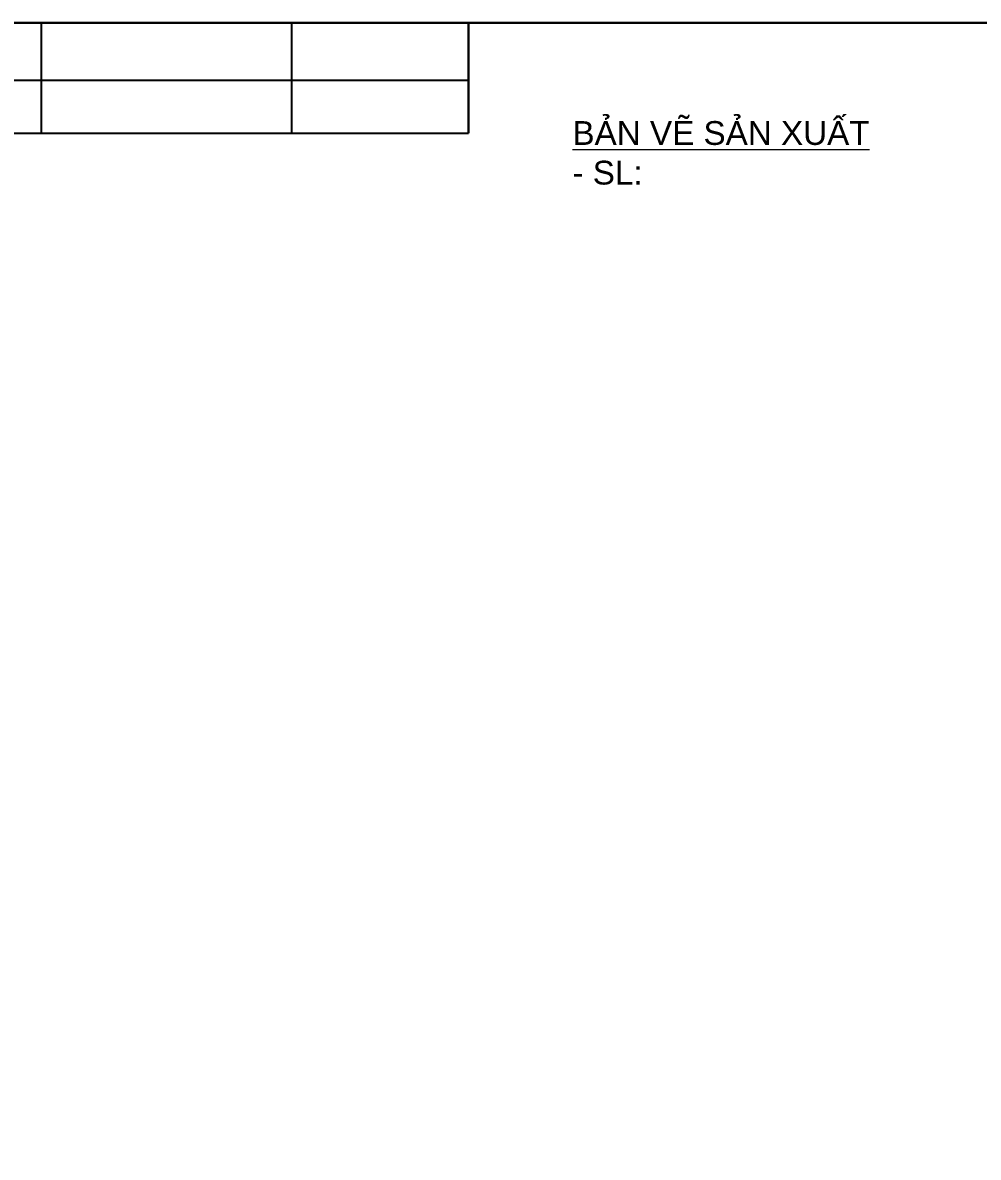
# Model space of a CAD drawing. Header units: millimetres. Extents: x -27713 to 424010, y -158792 to -4801.
# Drawn here: x -26638 to -25539, y -157487 to -156181 of the extents above; entities that cross this region are included whole.
import ezdxf

# ---------------------------------------------------------------- set-up
doc = ezdxf.new("R2010")
doc.units = ezdxf.units.MM
for name, color, linetype, lineweight in [('Hatch (ANSI)', 4, 'Continuous', 18), ('Khung ten', 7, 'Continuous', 30), ('text', 4, 'Continuous', 18)]:
    doc.layers.add(name, color=color, linetype=linetype, lineweight=lineweight)
doc.styles.get("Standard").update_dxf_attribs({"font": 'arial.ttf'})

# ---------------------------------------------------------------- blocks, each defined once
blk = doc.blocks.new('khungbv')
at = {"layer": 'Khung ten', "lineweight": 25}
for p, q in [((17966.02, 2294.32), (17966.02, 2304.54)), ((17989.18, 2294.32), (17989.18, 2304.54)), ((17877.81, 2299.22), (18005.53, 2299.22)), ((17877.81, 2294.32), (18005.53, 2294.32))]:
    blk.add_line(p, q, dxfattribs=at)
at = {"layer": 'Khung ten'}
blk.add_line((18005.53, 2294.32), (18005.53, 2304.54), dxfattribs=at)
blk.add_lwpolyline([(17877.81, 2094.54), (18174.81, 2094.54), (18174.81, 2304.54), (17877.81, 2304.54)], close=True, dxfattribs=at)

msp = doc.modelspace()

# ---------------------------------------------------------------- block references
at = {"layer": 'Hatch (ANSI)', "xscale": 12.43249728191009, "yscale": 12.43249728191009, "zscale": 12.43249728191009}
msp.add_blockref('khungbv', (-249978.5, -184832.6), dxfattribs=at)

# ---------------------------------------------------------------- texts
at = {"layer": 'text', "color": 7, "insert": (-26005.4, -156331.3), "char_height": 27.351, "attachment_point": 4}
msp.add_mtext('{\\L\\C4;BẢN VẼ SẢN XUẤT\\l\\P- SL: }', dxfattribs=at)

doc.saveas('drawing.dxf')
